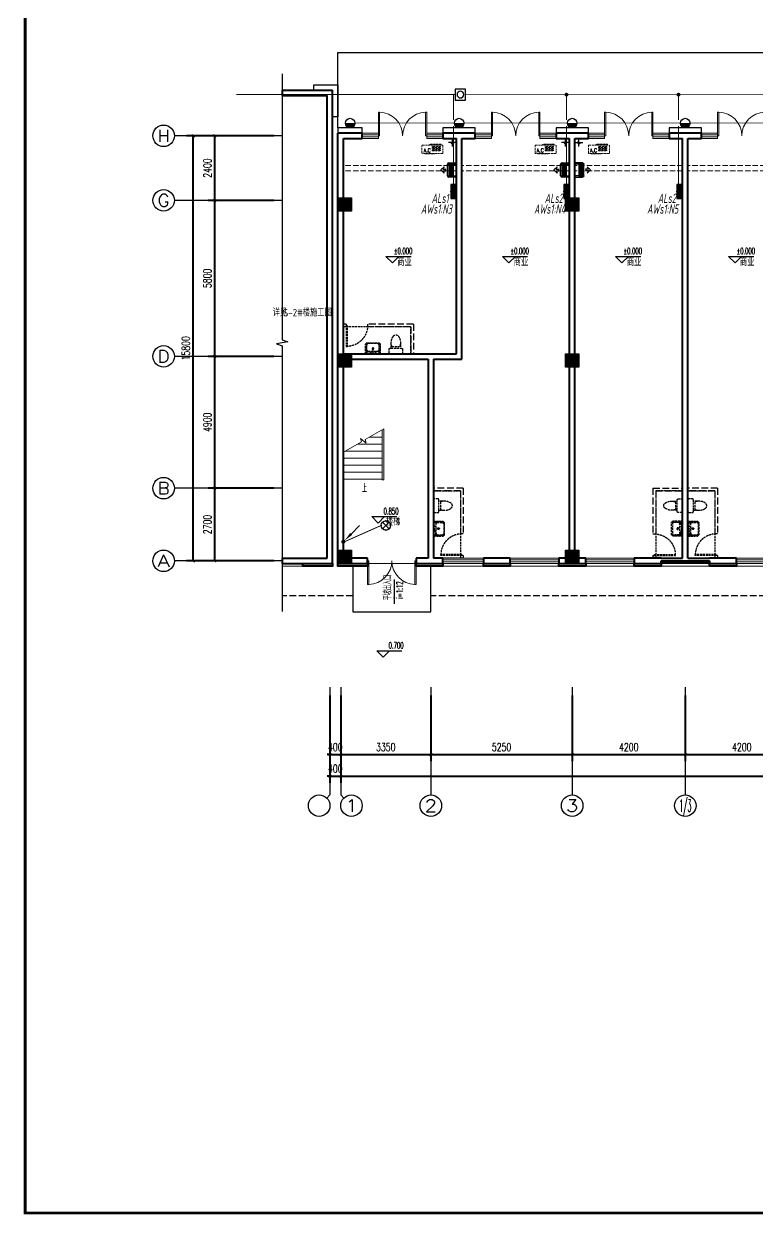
# Model space of a CAD drawing. Extents: x 491024 to 1725648, y 860327 to 1705161.
# Drawn here: x 642663 to 669901, y 1113269 to 1157519 of the extents above; entities that cross this region are included whole.
import ezdxf
from ezdxf.enums import TextEntityAlignment as Align

# ---------------------------------------------------------------- set-up
doc = ezdxf.new("R2010")
doc.units = 0
doc.header["$LTSCALE"] = 1000
doc.header["$MEASUREMENT"] = 0
doc.linetypes.add('__DASH', pattern=[0.35, 0.25, -0.1])
doc.linetypes.add('DASH', pattern=[0.35, 0.25, -0.1])
doc.layers.get('Defpoints').update_dxf_attribs({"color": 8})
for name, color, linetype in [('!!DIM-动力', 7, 'Continuous'), ('A-AC', 8, 'Continuous'), ('A-DI-S(箭头)', 8, 'Continuous'), ('A-EQPM-MECH', 8, 'Continuous'), ('AXIS', 8, 'Continuous'), ('AXIS_TEXT', 8, 'Continuous'), ('C-AXIS(轴号)', 8, 'Continuous'), ('C-AXIS-T(字)', 8, 'Continuous'), ('DIM-照明', 3, 'Continuous'), ('DIM_ELEV', 8, 'Continuous'), ('DIM_SYMB', 8, 'Continuous'), ('EQUIP-照明', 3, 'Continuous'), ('EQUIP-箱柜', 3, 'Continuous'), ('LWIRE', 4, 'Continuous'), ('PUB_TEXT', 8, 'Continuous'), ('S-COLU-HATCH', 8, 'Continuous'), ('S-COLU-LINE1', 8, 'Continuous'), ('WIRE-照明', 2, 'Continuous'), ('卫生间', 8, 'Continuous'), ('图框', 140, 'Continuous'), ('平面线脚', 8, 'Continuous'), ('机电标识类', 8, 'Continuous')]:
    doc.layers.add(name, color=color, linetype=linetype)
for name, color, linetype, lineweight in [('STAIR', 8, 'Continuous', 18), ('WALL', 8, 'Continuous', 40), ('WINDOW', 8, 'Continuous', 15), ('平面-看线', 8, 'Continuous', 15), ('平面-空调预留孔', 8, 'Continuous', 15), ('空调', 8, 'Continuous', 13)]:
    doc.layers.add(name, color=color, linetype=linetype, lineweight=lineweight)
doc.layers.add('审核', color=1, linetype='Continuous', plot=False)
doc.styles.add('_TCH_AXIS', font='COMPLEX', dxfattribs={"bigfont": 'GBCBIG'})
doc.styles.add('_TCH_DIM', font='SIMPLEX.shx', dxfattribs={"width": 0.7, "bigfont": 'GBCBIG.shx'})
doc.styles.add('_TCH_DIM_T3', font='SIMPLEX', dxfattribs={"width": 0.705882, "bigfont": 'GBCBIG'})
doc.styles.add('_TCH_LABEL', font='simhei.ttf')
doc.styles.add('_TEL_DIM', font='SIMPLEX', dxfattribs={"width": 0.8, "height": 3.5, "bigfont": 'HZTXT'})
doc.styles.add('COMPLEX', font='COMPLEX')
doc.styles.add('HZTXT', font='gbeitc.shx', dxfattribs={"width": 0.8, "height": 400, "bigfont": 'hztxt.shx'})
doc.styles.get("Standard").update_dxf_attribs({"font": 'gbenor.shx', "bigfont": 'gbcbig.shx'})
doc.dimstyles.new('_TCH_ARCH&&100', dxfattribs={"dimtxt": 297.5, "dimasz": 100, "dimexe": 250, "dimexo": 300, "dimgap": 126.25, "dimtad": 1, "dimdec": 0, "dimzin": 0, "dimdsep": 46, "dimtxsty": '_TCH_DIM_T3', "dimblk": 'ARCHTICK', "dimcen": 0.09, "dimclrt": 7, "dimazin": 2, "dimtfac": 1, "dimtdec": 0, "dimtix": 1, "dimtmove": 2, "dimatfit": 3, "dimfxl": 1, "dimtolj": 1, "dimtzin": 0, "dimarcsym": 0})

# ---------------------------------------------------------------- blocks, each defined once
blk = doc.blocks.new('QER5Y5WE3')
for p, q in [((-194, 188), (-1, 388)), ((194, -188), (-194, 188)), ((72, 389), (-156, 153)), ((292, -73), (-90, 296)), ((321, -43), (-61, 326)), ((360, -17), (-29, 359)), ((389, 14), (0, 389)), ((72, 389), (387, 86)), ((387, 86), (159, -151)), ((388, 13), (194, -188)), ((236, 408), (404, 419)), ((326, 383), (236, 408)), ((326, 383), (253, 308)), ((297, 307), (253, 308)), ((299, 264), (297, 307)), ((372, 340), (299, 264)), ((399, 251), (372, 340)), ((399, 251), (404, 419))]:
    blk.add_line(p, q)
for centre, start, end in [((36, 352), 46.0154, 136.0154), ((351, 49), 316.0154, 46.0154)]:
    blk.add_arc(centre, 51.3, start, end)
blk = doc.blocks.new('gsergvr')
at = {"layer": '平面-空调预留孔', "linetype": 'DASH', "ltscale": 0.3}
for p, q in [((34075, 17176), (34075, 17166)), ((34085, 17156), (34438, 17156)), ((34448, 17166), (34448, 17176))]:
    blk.add_line(p, q, dxfattribs=at)
blk.add_lwpolyline([(34729, 17176), (33989, 17176, -0.414214), (33969, 17196), (33969, 17466, -0.414214), (33989, 17486), (34729, 17486, -0.414214), (34749, 17466), (34749, 17196, -0.414214)], format="xyb", close=True, dxfattribs=at)
for points in [[(34679, 17515), (34260, 17515), (34260, 17500), (34679, 17500)], [(34658, 17428), (34343, 17428), (34343, 17399), (34658, 17399)], [(34658, 17362), (34343, 17362), (34343, 17333), (34658, 17333)], [(34658, 17296), (34343, 17296), (34343, 17267), (34658, 17267)]]:
    blk.add_lwpolyline(points, close=True, dxfattribs=at)
for centre, start, end in [((34085, 17166), 180, 270), ((34438, 17166), 270, 0)]:
    blk.add_arc(centre, 10, start, end, dxfattribs=at)
at = {"layer": '平面-空调预留孔', "linetype": 'DASH', "ltscale": 0.3, "style": '_TCH_DIM', "width": 0.705882}
blk.add_text('A.C', height=146.9, dxfattribs=at).set_placement((34028, 17216))
blk = doc.blocks.new('GSDFD')
at = {"layer": '机电标识类', "color": 250, "linetype": 'DASH', "ltscale": 400}
for p, q in [((14683726, 6458089), (14684026, 6458089)), ((14683876, 6457939), (14683876, 6458239))]:
    blk.add_line(p, q, dxfattribs=at)
at = {"layer": '空调', "color": 1, "linetype": 'DASH'}
blk.add_circle((14683876, 6458089), 50, dxfattribs=at)
blk = doc.blocks.new('1241241')
at = {"layer": '审核', "color": 251, "linetype": '__DASH'}
for p, q in [((1100, 2600), (0, 2600)), ((0, 2500), (0, 2600)), ((1000, 2500), (0, 2500)), ((1000, 2500), (1000, 900)), ((1100, 2600), (1100, 900)), ((1100, 900), (1000, 900)), ((1000, 100), (1000, 100)), ((1100, 100), (1000, 100)), ((1100, 100), (1000, 100)), ((1000, 100), (1000, 0)), ((1100, 100), (1000, 100)), ((1100, 0), (1000, 0)), ((1100, 100), (1100, 100)), ((1100, 100), (1100, 0))]:
    blk.add_line(p, q, dxfattribs=at)
at = {"layer": '审核', "color": 251, "linetype": '__DASH', "ltscale": 0.3}
for p, q in [((0, 2170), (0, 1730)), ((170, 2200), (30, 2200)), ((200, 2119), (200, 2170)), ((200, 1780), (200, 2119)), ((430, 2119), (200, 2119)), ((200, 1730), (200, 1780)), ((200, 1780), (430, 1780)), ((260, 2089), (260, 1810)), ((0, 1379), (350, 1379)), ((0, 819), (0, 1379)), ((349, 1351), (26, 1351)), ((26, 848), (26, 1351)), ((26, 1331), (79, 1331)), ((30, 1700), (170, 1700)), ((51, 1379), (51, 1352)), ((79, 1331), (79, 1253)), ((101, 1291), (127, 1331)), ((123, 1380), (123, 1352)), ((127, 1331), (335, 1331)), ((335, 1331), (381, 1290)), ((381, 1321), (349, 1351)), ((350, 1379), (410, 1329)), ((410, 869), (410, 1329)), ((26, 1010), (26, 1190)), ((26, 1100), (26, 1010)), ((79, 868), (79, 945)), ((84, 1248), (100, 1248)), ((84, 950), (100, 950)), ((100, 909), (100, 1289)), ((100, 909), (127, 868)), ((335, 868), (381, 909)), ((381, 1321), (381, 878)), ((1100, 900), (1000, 900)), ((0, 819), (350, 819)), ((26, 868), (79, 868)), ((349, 848), (26, 848)), ((51, 822), (51, 848)), ((123, 820), (123, 848)), ((127, 868), (335, 868)), ((381, 878), (349, 848)), ((350, 819), (410, 869)), ((270, 100), (270, 140)), ((1050, 140), (270, 140)), ((1050, 100), (270, 100)), ((1100, 100), (1000, 100)), ((1050, 100), (1050, 140))]:
    blk.add_line(p, q, dxfattribs=at)
blk.add_lwpolyline([(1000, 0), (0, 0), (0, 2500), (1000, 2500)], close=True, dxfattribs=at)
for centre, radius in [((44, 1100), 8), ((54, 1190), 15), ((56, 1010), 15), ((182, 1100), 33.1), ((182, 1100), 24.9)]:
    blk.add_circle(centre, radius, dxfattribs=at)
for centre, radius, start, end in [((30, 2170), 30, 90, 180), ((170, 2170), 30, 0, 90), ((413, 1722), 398, 53.3619, 112.5495), ((413, 2177), 398, 247.4505, 306.6381), ((590, 1950), 110, 303.4509, 56.5491), ((30, 1730), 30, 180, 270), ((170, 1730), 30, 270, 0), ((84, 1253), 5, 180, 270), ((84, 945), 5, 90, 180), ((105, 1289), 5, 147.2444, 180), ((1050, 120), 780, 90, 178.5307)]:
    blk.add_arc(centre, radius, start, end, dxfattribs=at)
blk = doc.blocks.new('rewerwer')
at = {"layer": 'S-COLU-HATCH'}
h = blk.add_hatch(color=256, dxfattribs=at)
h.dxf.hatch_style = 1
h.paths.add_polyline_path([(1293088, 1151056), (1293588, 1151056), (1293588, 1150556), (1293088, 1150556)])
h = blk.add_hatch(color=256, dxfattribs=at)
h.dxf.hatch_style = 1
h.paths.add_polyline_path([(1301538, 1151056), (1302038, 1151056), (1302038, 1150556), (1301538, 1150556)])
h = blk.add_hatch(color=256, dxfattribs=at)
h.dxf.hatch_style = 1
h.paths.add_polyline_path([(1293088, 1145256), (1293588, 1145256), (1293588, 1144756), (1293088, 1144756)])
h = blk.add_hatch(color=256, dxfattribs=at)
h.dxf.hatch_style = 1
h.paths.add_polyline_path([(1301538, 1145256), (1302038, 1145256), (1302038, 1144756), (1301538, 1144756)])
h = blk.add_hatch(color=256, dxfattribs=at)
h.dxf.hatch_style = 1
h.paths.add_polyline_path([(1293088, 1137956), (1293588, 1137956), (1293588, 1137456), (1293088, 1137456)])
h = blk.add_hatch(color=256, dxfattribs=at)
h.dxf.hatch_style = 1
h.paths.add_polyline_path([(1301538, 1137956), (1302038, 1137956), (1302038, 1137456), (1301538, 1137456)])
at = {"layer": 'S-COLU-LINE1'}
for points in [[(1293088, 1151056), (1293588, 1151056), (1293588, 1150556), (1293088, 1150556)], [(1301538, 1151056), (1302038, 1151056), (1302038, 1150556), (1301538, 1150556)], [(1293088, 1145256), (1293588, 1145256), (1293588, 1144756), (1293088, 1144756)], [(1301538, 1145256), (1302038, 1145256), (1302038, 1144756), (1301538, 1144756)], [(1293088, 1137956), (1293588, 1137956), (1293588, 1137456), (1293088, 1137456)], [(1301538, 1137956), (1302038, 1137956), (1302038, 1137456), (1301538, 1137456)]]:
    blk.add_lwpolyline(points, close=True, dxfattribs=at)
blk = doc.blocks.new('_ArchTick')
at = {"color": 0, "linetype": 'ByBlock', "const_width": 0.4}
blk.add_lwpolyline([(-0.5, -0.5), (0.5, 0.5)], dxfattribs=at)
blk = doc.blocks.new('*D51')
at = {"layer": 'AXIS', "color": 0, "lineweight": -2, "transparency": 16777216}
for p, q in [((1290711, 1153356), (1287461, 1153356)), ((1287711, 1137556), (1287711, 1153356)), ((1290711, 1137556), (1287461, 1137556))]:
    blk.add_line(p, q, dxfattribs=at)
at = {"layer": 'Defpoints', "color": 0, "transparency": 16777216}
for p in [(1287711, 1153356), (1291011, 1153356), (1291011, 1137556)]:
    blk.add_point(p, dxfattribs=at)
at = {"layer": 'AXIS', "color": 0, "lineweight": -2, "transparency": 16777216, "xscale": 100, "yscale": 100, "zscale": 100}
for p, rotation in [((1287711, 1153356), 90), ((1287711, 1137556), 270)]:
    blk.add_blockref('_ArchTick', p, dxfattribs=dict(at, rotation=rotation))
at = {"layer": 'AXIS', "color": 7, "transparency": 16777216, "insert": (1287436, 1145456), "char_height": 297.5, "attachment_point": 5, "rotation": 90, "style": '_TCH_DIM_T3'}
blk.add_mtext('\\A1;15800', dxfattribs=at)
blk = doc.blocks.new('*D50')
at = {"layer": 'AXIS', "color": 0, "lineweight": -2, "transparency": 16777216}
for p, q in [((1290711, 1153356), (1288261, 1153356)), ((1288511, 1150956), (1288511, 1153356)), ((1290711, 1150956), (1288261, 1150956))]:
    blk.add_line(p, q, dxfattribs=at)
at = {"layer": 'Defpoints', "color": 0, "transparency": 16777216}
for p in [(1288511, 1153356), (1291011, 1153356), (1291011, 1150956)]:
    blk.add_point(p, dxfattribs=at)
at = {"layer": 'AXIS', "color": 0, "lineweight": -2, "transparency": 16777216, "xscale": 100, "yscale": 100, "zscale": 100}
for p, rotation in [((1288511, 1153356), 90), ((1288511, 1150956), 270)]:
    blk.add_blockref('_ArchTick', p, dxfattribs=dict(at, rotation=rotation))
at = {"layer": 'AXIS', "color": 7, "transparency": 16777216, "insert": (1288236, 1152156), "char_height": 297.5, "attachment_point": 5, "rotation": 90, "style": '_TCH_DIM_T3'}
blk.add_mtext('\\A1;2400', dxfattribs=at)
blk = doc.blocks.new('*D49')
at = {"layer": 'AXIS', "color": 0, "lineweight": -2, "transparency": 16777216}
for p, q in [((1290711, 1150956), (1288261, 1150956)), ((1288511, 1145156), (1288511, 1150956)), ((1290711, 1145156), (1288261, 1145156))]:
    blk.add_line(p, q, dxfattribs=at)
at = {"layer": 'Defpoints', "color": 0, "transparency": 16777216}
for p in [(1288511, 1150956), (1291011, 1150956), (1291011, 1145156)]:
    blk.add_point(p, dxfattribs=at)
at = {"layer": 'AXIS', "color": 0, "lineweight": -2, "transparency": 16777216, "xscale": 100, "yscale": 100, "zscale": 100}
for p, rotation in [((1288511, 1150956), 90), ((1288511, 1145156), 270)]:
    blk.add_blockref('_ArchTick', p, dxfattribs=dict(at, rotation=rotation))
at = {"layer": 'AXIS', "color": 7, "transparency": 16777216, "insert": (1288236, 1148056), "char_height": 297.5, "attachment_point": 5, "rotation": 90, "style": '_TCH_DIM_T3'}
blk.add_mtext('\\A1;5800', dxfattribs=at)
blk = doc.blocks.new('*D48')
at = {"layer": 'AXIS', "color": 0, "lineweight": -2, "transparency": 16777216}
for p, q in [((1290711, 1145156), (1288261, 1145156)), ((1288511, 1140256), (1288511, 1145156)), ((1290711, 1140256), (1288261, 1140256))]:
    blk.add_line(p, q, dxfattribs=at)
at = {"layer": 'Defpoints', "color": 0, "transparency": 16777216}
for p in [(1288511, 1145156), (1291011, 1145156), (1291011, 1140256)]:
    blk.add_point(p, dxfattribs=at)
at = {"layer": 'AXIS', "color": 0, "lineweight": -2, "transparency": 16777216, "xscale": 100, "yscale": 100, "zscale": 100}
for p, rotation in [((1288511, 1145156), 90), ((1288511, 1140256), 270)]:
    blk.add_blockref('_ArchTick', p, dxfattribs=dict(at, rotation=rotation))
at = {"layer": 'AXIS', "color": 7, "transparency": 16777216, "insert": (1288236, 1142706), "char_height": 297.5, "attachment_point": 5, "rotation": 90, "style": '_TCH_DIM_T3'}
blk.add_mtext('\\A1;4900', dxfattribs=at)
blk = doc.blocks.new('*D47')
at = {"layer": 'AXIS', "color": 0, "lineweight": -2, "transparency": 16777216}
for p, q in [((1290711, 1140256), (1288261, 1140256)), ((1288511, 1137556), (1288511, 1140256)), ((1290711, 1137556), (1288261, 1137556))]:
    blk.add_line(p, q, dxfattribs=at)
at = {"layer": 'Defpoints', "color": 0, "transparency": 16777216}
for p in [(1288511, 1140256), (1291011, 1140256), (1291011, 1137556)]:
    blk.add_point(p, dxfattribs=at)
at = {"layer": 'AXIS', "color": 0, "lineweight": -2, "transparency": 16777216, "xscale": 100, "yscale": 100, "zscale": 100}
for p, rotation in [((1288511, 1140256), 90), ((1288511, 1137556), 270)]:
    blk.add_blockref('_ArchTick', p, dxfattribs=dict(at, rotation=rotation))
at = {"layer": 'AXIS', "color": 7, "transparency": 16777216, "insert": (1288236, 1138906), "char_height": 297.5, "attachment_point": 5, "rotation": 90, "style": '_TCH_DIM_T3'}
blk.add_mtext('\\A1;2700', dxfattribs=at)
blk = doc.blocks.new('*D46')
at = {"layer": 'AXIS', "color": 0, "lineweight": -2, "transparency": 16777216}
for p, q in [((1293188, 1132556), (1293188, 1129306)), ((1365188, 1132556), (1365188, 1129306)), ((1293188, 1129556), (1365188, 1129556))]:
    blk.add_line(p, q, dxfattribs=at)
at = {"layer": 'Defpoints', "color": 0, "transparency": 16777216}
for p in [(1293188, 1132856), (1365188, 1132856), (1365188, 1129556)]:
    blk.add_point(p, dxfattribs=at)
at = {"layer": 'AXIS', "color": 0, "lineweight": -2, "transparency": 16777216, "xscale": 100, "yscale": 100, "zscale": 100, "rotation": 180}
blk.add_blockref('_ArchTick', (1293188, 1129556), dxfattribs=at)
at = {"layer": 'AXIS', "color": 0, "lineweight": -2, "transparency": 16777216, "xscale": 100, "yscale": 100, "zscale": 100}
blk.add_blockref('_ArchTick', (1365188, 1129556), dxfattribs=at)
at = {"layer": 'AXIS', "color": 7, "transparency": 16777216, "insert": (1329188, 1129831), "char_height": 297.5, "attachment_point": 5, "style": '_TCH_DIM_T3'}
blk.add_mtext('\\A1;72000', dxfattribs=at)
blk = doc.blocks.new('*D45')
at = {"layer": 'AXIS', "color": 0, "lineweight": -2, "transparency": 16777216}
for p, q in [((1292788, 1132556), (1292788, 1129306)), ((1293188, 1132556), (1293188, 1129306)), ((1292788, 1129556), (1292688, 1129556)), ((1292788, 1129556), (1293188, 1129556)), ((1293188, 1129556), (1293288, 1129556))]:
    blk.add_line(p, q, dxfattribs=at)
at = {"layer": 'Defpoints', "color": 0, "transparency": 16777216}
for p in [(1292788, 1132856), (1293188, 1132856), (1293188, 1129556)]:
    blk.add_point(p, dxfattribs=at)
at = {"layer": 'AXIS', "color": 0, "lineweight": -2, "transparency": 16777216, "xscale": 100, "yscale": 100, "zscale": 100}
blk.add_blockref('_ArchTick', (1292788, 1129556), dxfattribs=at)
at = {"layer": 'AXIS', "color": 0, "lineweight": -2, "transparency": 16777216, "xscale": 100, "yscale": 100, "zscale": 100, "rotation": 180}
blk.add_blockref('_ArchTick', (1293188, 1129556), dxfattribs=at)
at = {"layer": 'AXIS', "color": 7, "transparency": 16777216, "insert": (1292988, 1129831), "char_height": 297.5, "attachment_point": 5, "style": '_TCH_DIM_T3'}
blk.add_mtext('\\A1;400', dxfattribs=at)
blk = doc.blocks.new('*D44')
at = {"layer": 'AXIS', "color": 0, "lineweight": -2, "transparency": 16777216}
for p, q in [((1292788, 1132556), (1292788, 1130106)), ((1293188, 1132556), (1293188, 1130106)), ((1292788, 1130356), (1292688, 1130356)), ((1292788, 1130356), (1293188, 1130356)), ((1293188, 1130356), (1293288, 1130356))]:
    blk.add_line(p, q, dxfattribs=at)
at = {"layer": 'Defpoints', "color": 0, "transparency": 16777216}
for p in [(1292788, 1132856), (1293188, 1132856), (1293188, 1130356)]:
    blk.add_point(p, dxfattribs=at)
at = {"layer": 'AXIS', "color": 0, "lineweight": -2, "transparency": 16777216, "xscale": 100, "yscale": 100, "zscale": 100}
blk.add_blockref('_ArchTick', (1292788, 1130356), dxfattribs=at)
at = {"layer": 'AXIS', "color": 0, "lineweight": -2, "transparency": 16777216, "xscale": 100, "yscale": 100, "zscale": 100, "rotation": 180}
blk.add_blockref('_ArchTick', (1293188, 1130356), dxfattribs=at)
at = {"layer": 'AXIS', "color": 7, "transparency": 16777216, "insert": (1292988, 1130631), "char_height": 297.5, "attachment_point": 5, "style": '_TCH_DIM_T3'}
blk.add_mtext('\\A1;400', dxfattribs=at)
blk = doc.blocks.new('*D43')
at = {"layer": 'AXIS', "color": 0, "lineweight": -2, "transparency": 16777216}
for p, q in [((1293188, 1132556), (1293188, 1130106)), ((1296538, 1132556), (1296538, 1130106)), ((1293188, 1130356), (1296538, 1130356))]:
    blk.add_line(p, q, dxfattribs=at)
at = {"layer": 'Defpoints', "color": 0, "transparency": 16777216}
for p in [(1293188, 1132856), (1296538, 1132856), (1296538, 1130356)]:
    blk.add_point(p, dxfattribs=at)
at = {"layer": 'AXIS', "color": 0, "lineweight": -2, "transparency": 16777216, "xscale": 100, "yscale": 100, "zscale": 100, "rotation": 180}
blk.add_blockref('_ArchTick', (1293188, 1130356), dxfattribs=at)
at = {"layer": 'AXIS', "color": 0, "lineweight": -2, "transparency": 16777216, "xscale": 100, "yscale": 100, "zscale": 100}
blk.add_blockref('_ArchTick', (1296538, 1130356), dxfattribs=at)
at = {"layer": 'AXIS', "color": 7, "transparency": 16777216, "insert": (1294863, 1130631), "char_height": 297.5, "attachment_point": 5, "style": '_TCH_DIM_T3'}
blk.add_mtext('\\A1;3350', dxfattribs=at)
blk = doc.blocks.new('*D42')
at = {"layer": 'AXIS', "color": 0, "lineweight": -2, "transparency": 16777216}
for p, q in [((1296538, 1132556), (1296538, 1130106)), ((1301788, 1132556), (1301788, 1130106)), ((1296538, 1130356), (1301788, 1130356))]:
    blk.add_line(p, q, dxfattribs=at)
at = {"layer": 'Defpoints', "color": 0, "transparency": 16777216}
for p in [(1296538, 1132856), (1301788, 1132856), (1301788, 1130356)]:
    blk.add_point(p, dxfattribs=at)
at = {"layer": 'AXIS', "color": 0, "lineweight": -2, "transparency": 16777216, "xscale": 100, "yscale": 100, "zscale": 100, "rotation": 180}
blk.add_blockref('_ArchTick', (1296538, 1130356), dxfattribs=at)
at = {"layer": 'AXIS', "color": 0, "lineweight": -2, "transparency": 16777216, "xscale": 100, "yscale": 100, "zscale": 100}
blk.add_blockref('_ArchTick', (1301788, 1130356), dxfattribs=at)
at = {"layer": 'AXIS', "color": 7, "transparency": 16777216, "insert": (1299163, 1130631), "char_height": 297.5, "attachment_point": 5, "style": '_TCH_DIM_T3'}
blk.add_mtext('\\A1;5250', dxfattribs=at)
blk = doc.blocks.new('*D41')
at = {"layer": 'AXIS', "color": 0, "lineweight": -2, "transparency": 16777216}
for p, q in [((1301788, 1132556), (1301788, 1130106)), ((1305988, 1132556), (1305988, 1130106)), ((1301788, 1130356), (1305988, 1130356))]:
    blk.add_line(p, q, dxfattribs=at)
at = {"layer": 'Defpoints', "color": 0, "transparency": 16777216}
for p in [(1301788, 1132856), (1305988, 1132856), (1305988, 1130356)]:
    blk.add_point(p, dxfattribs=at)
at = {"layer": 'AXIS', "color": 0, "lineweight": -2, "transparency": 16777216, "xscale": 100, "yscale": 100, "zscale": 100, "rotation": 180}
blk.add_blockref('_ArchTick', (1301788, 1130356), dxfattribs=at)
at = {"layer": 'AXIS', "color": 0, "lineweight": -2, "transparency": 16777216, "xscale": 100, "yscale": 100, "zscale": 100}
blk.add_blockref('_ArchTick', (1305988, 1130356), dxfattribs=at)
at = {"layer": 'AXIS', "color": 7, "transparency": 16777216, "insert": (1303888, 1130631), "char_height": 297.5, "attachment_point": 5, "style": '_TCH_DIM_T3'}
blk.add_mtext('\\A1;4200', dxfattribs=at)
blk = doc.blocks.new('*D40')
at = {"layer": 'AXIS', "color": 0, "lineweight": -2, "transparency": 16777216}
for p, q in [((1305988, 1132556), (1305988, 1130106)), ((1310188, 1132556), (1310188, 1130106)), ((1305988, 1130356), (1310188, 1130356))]:
    blk.add_line(p, q, dxfattribs=at)
at = {"layer": 'Defpoints', "color": 0, "transparency": 16777216}
for p in [(1305988, 1132856), (1310188, 1132856), (1310188, 1130356)]:
    blk.add_point(p, dxfattribs=at)
at = {"layer": 'AXIS', "color": 0, "lineweight": -2, "transparency": 16777216, "xscale": 100, "yscale": 100, "zscale": 100, "rotation": 180}
blk.add_blockref('_ArchTick', (1305988, 1130356), dxfattribs=at)
at = {"layer": 'AXIS', "color": 0, "lineweight": -2, "transparency": 16777216, "xscale": 100, "yscale": 100, "zscale": 100}
blk.add_blockref('_ArchTick', (1310188, 1130356), dxfattribs=at)
at = {"layer": 'AXIS', "color": 7, "transparency": 16777216, "insert": (1308088, 1130631), "char_height": 297.5, "attachment_point": 5, "style": '_TCH_DIM_T3'}
blk.add_mtext('\\A1;4200', dxfattribs=at)
blk = doc.blocks.new('$WINLIB2D$00000001')
at = {"color": 0}
for points in [[(-0.5, 0.5), (-0.5, -0.5)], [(-0.5, 0.5), (0.5, 0.5)], [(0.5, -0.5), (0.5, 0.5)], [(0.5, 0.167), (-0.5, 0.167)], [(0.5, -0.167), (-0.5, -0.167)], [(-0.5, -0.5), (0.5, -0.5)]]:
    blk.add_lwpolyline(points, dxfattribs=at)
blk = doc.blocks.new('$DorLib2D$00000002')
for p, q in [((-0.5, 0), (-0.5, 0.4875)), ((-0.475, 0.4875), (-0.5, 0.4875)), ((-0.475, 0), (-0.475, 0.4875)), ((0.475, 0), (0.475, 0.4875)), ((0.475, 0.4875), (0.5, 0.4875)), ((0.5, 0), (0.5, 0.4875)), ((-0.5, 0), (-0.475, 0)), ((0.5, 0), (0.475, 0))]:
    blk.add_line(p, q)
at = {"lineweight": 13}
for centre, start, end in [((-0.4875, 0), 0, 88.53072), ((0.4875, 0), 91.46928, 180)]:
    blk.add_arc(centre, 0.4875, start, end, dxfattribs=at)
blk = doc.blocks.new('_AXISO')
blk.add_circle((0, 0), 0.5)
at = {"layer": 'AXIS_TEXT', "style": 'COMPLEX', "width": 1.041667}
blk.add_attdef('A', text='', height=0.56, dxfattribs=at).set_placement((-0.25, -0.28), (0.25, -0.28), align=Align.FIT)
blk = doc.blocks.new('$equip$00001151')
blk.add_circle((0, 0.5), 0.5)
for points in [[(0.43, 0.25), (-0.43, 0.25), (0.5, 0.5), (-0.5, 0.5)], [(0.25, 0.07), (-0.25, 0.07), (0.43, 0.25), (-0.43, 0.25)], [(0, 0), (0, 0), (0.25, 0.07), (-0.25, 0.07)]]:
    blk.add_solid(points)
at = {"flags": 9}
blk.add_attdef('A', (0, 0), '', height=0.00002, dxfattribs=at)
blk = doc.blocks.new('dfgdsgsdg')
at = {"layer": '!!DIM-动力'}
blk.add_lwpolyline([(1783913, 547079), (1784300, 547079), (1784300, 546668), (1783913, 546668)], close=True, dxfattribs=at)
blk.add_circle((1784105, 546875), 124, dxfattribs=at)
blk = doc.blocks.new('*X189')
at = {"color": 0}
for p, q in [((-250, 33), (-83, 200)), ((-250, 68), (-118, 200)), ((-250, 104), (-154, 200)), ((-250, 139), (-189, 200)), ((-250, 174), (-224, 200)), ((-247, 0), (-47, 200)), ((-212, 0), (-12, 200)), ((-177, 0), (23, 200)), ((-141, 0), (59, 200)), ((-106, 0), (94, 200)), ((-71, 0), (129, 200)), ((-35, 0), (165, 200)), ((0, 0), (200, 200)), ((35, 0), (235, 200)), ((71, 0), (250, 179)), ((106, 0), (250, 144)), ((141, 0), (250, 109)), ((177, 0), (250, 73)), ((212, 0), (250, 38)), ((247, 0), (250, 3))]:
    blk.add_line(p, q, dxfattribs=at)
blk = doc.blocks.new('$equip$00001421')
for p, q in [((0.75, 0.6), (-0.75, 0.6)), ((-0.75, 0.6), (-0.75, 0)), ((-0.75, 0), (0.75, 0)), ((0.75, 0), (0.75, 0.6))]:
    blk.add_line(p, q)
at = {"const_width": 0.6}
blk.add_lwpolyline([(-0.75, 0.3), (0.75, 0.3)], dxfattribs=at)
for p in [(-0.75, 0.3), (0, 0.6), (0, 0), (0.75, 0.3)]:
    blk.add_point(p)
at = {"xscale": 0.00300000000061118, "yscale": 0.00300000000061118, "zscale": 0.00300000000061118}
blk.add_blockref('*X189', (0, 0), dxfattribs=at)
at = {"style": '_TCH_LABEL', "flags": 9}
blk.add_attdef('A', (0, 0), '', height=0.00002, dxfattribs=at)
blk = doc.blocks.new('$equip$00002539')
for p, q in [((-0.35, 0.35), (0.35, -0.35)), ((0.35, 0.35), (-0.35, -0.35))]:
    blk.add_line(p, q)
at = {"const_width": 0.04}
blk.add_lwpolyline([(-0.5, 0, 1), (0.5, 0, 1), (-0.5, 0, 0.911406)], format="xyb", dxfattribs=at)
blk.add_circle((0, 0), 0.5)
for p in [(-0.5, 0), (0, 0.5), (0.5, 0), (0, -0.5)]:
    blk.add_point(p)
at = {"color": 7, "style": '_TEL_DIM', "flags": 1}
blk.add_attdef('A', text='', height=0.00002, dxfattribs=at).set_placement((0, 0), align=Align.MIDDLE_CENTER)
blk = doc.blocks.new('$TelecSys$00000078')
for p, q in [((1.15, 1.15), (0.55, 0.55)), ((0.104, 0.104), (0.104, 0.104)), ((-0.104, -0.104), (-0.104, -0.104))]:
    blk.add_line(p, q)
at = {"const_width": 0.142}
blk.add_lwpolyline([(-0.071, 0, 1), (0.071, 0, 1)], format="xyb", close=True, dxfattribs=at)
blk.add_solid([(0.62, 0.48), (0.48, 0.62), (0.1, 0.1)])
at = {"width": 0.8, "flags": 9}
blk.add_attdef('A', (0, 0), '', height=0.00002, dxfattribs=at)
blk = doc.blocks.new('SDFSDFGSDFGSDFHG')
at = {"layer": 'DIM_SYMB'}
blk.add_hatch(color=8, dxfattribs=at).paths.add_polyline_path([(1295175.4, 1135959.6), (1295175.4, 1136199.6), (1295143.4, 1136199.6)])
at = {"layer": 'A-DI-S(箭头)', "color": 8}
blk.add_lwpolyline([(1291011.4, 1155656.1), (1291011.4, 1145776.9), (1291221.4, 1145700.4), (1290801.4, 1145626.4), (1291011.4, 1145551.9), (1291011.4, 1135672.6)], dxfattribs=at)
at = {"layer": 'A-EQPM-MECH', "color": 8}
for points in [[(1293087.7, 1153656.1), (1293087.7, 1156456.1), (1327287.7, 1156456.1), (1327287.7, 1153656.1)], [(1293637.7, 1137356.1), (1293637.7, 1135656.1), (1296537.7, 1135656.1), (1296537.7, 1137356.1)]]:
    blk.add_lwpolyline(points, dxfattribs=at)
at = {"layer": 'C-AXIS(轴号)', "color": 8}
for p, q in [((1291011.4, 1153356.1), (1287011.4, 1153356.1)), ((1291011.4, 1150956.1), (1287011.4, 1150956.1)), ((1291011.4, 1145156.1), (1287011.4, 1145156.1)), ((1291011.4, 1140256.1), (1287011.4, 1140256.1)), ((1291011.4, 1137556.1), (1287011.4, 1137556.1)), ((1292787.7, 1132856.1), (1292787.7, 1128856.1)), ((1293187.7, 1132856.1), (1293187.7, 1128856.1)), ((1296537.7, 1132856.1), (1296537.7, 1128856.1)), ((1301787.7, 1132856.1), (1301787.7, 1128856.1)), ((1305987.7, 1132856.1), (1305987.7, 1128856.1)), ((1292670.5, 1128739), (1292787.7, 1128856.1)), ((1293304.9, 1128739), (1293187.7, 1128856.1))]:
    blk.add_line(p, q, dxfattribs=at)
at = {"layer": 'DIM_ELEV', "color": 8}
for p, q in [((1295108, 1148630.9), (1294868, 1148870.9)), ((1294868, 1148870.9), (1295803.3, 1148870.9)), ((1295108, 1148630.9), (1295348, 1148870.9)), ((1299435.6, 1148630.9), (1299195.6, 1148870.9)), ((1299195.6, 1148870.9), (1300130.9, 1148870.9)), ((1299435.6, 1148630.9), (1299675.6, 1148870.9)), ((1303635.6, 1148630.9), (1303395.6, 1148870.9)), ((1303395.6, 1148870.9), (1304330.9, 1148870.9)), ((1303635.6, 1148630.9), (1303875.6, 1148870.9)), ((1307835.6, 1148630.9), (1307595.6, 1148870.9)), ((1307595.6, 1148870.9), (1308530.9, 1148870.9)), ((1307835.6, 1148630.9), (1308075.6, 1148870.9)), ((1294580.7, 1138962.4), (1294340.7, 1139202.4)), ((1294340.7, 1139202.4), (1295276, 1139202.4)), ((1294580.7, 1138962.4), (1294820.7, 1139202.4)), ((1294767.4, 1133974.2), (1294527.4, 1134214.2)), ((1294527.4, 1134214.2), (1295462.7, 1134214.2)), ((1294767.4, 1133974.2), (1295007.4, 1134214.2))]:
    blk.add_line(p, q, dxfattribs=at)
at = {"layer": 'DIM_SYMB', "color": 8}
blk.add_lwpolyline([(1294037.7, 1140466.1, 0, 0, 0), (1294037.7, 1141656.1, 64, 0, 0), (1294037.7, 1141896.1, 0, 0, 0)], format="xyseb", dxfattribs=at)
blk.add_lwpolyline([(1295175.4, 1136867.8), (1295175.4, 1135959.6)], dxfattribs=at)
at = {"layer": 'STAIR', "color": 8}
for p, q in [((1294787.7, 1142459.2), (1294098.2, 1142061.1)), ((1294262.9, 1142156.1), (1294727.7, 1142156.1)), ((1294713.2, 1142416.1), (1294727.7, 1142416.1)), ((1294727.7, 1140566.1), (1294727.7, 1142424.5)), ((1294787.7, 1140596.1), (1294787.7, 1142459.2)), ((1294787.7, 1140566.1), (1294787.7, 1142459.2)), ((1293959.9, 1141981.2), (1293287.7, 1141593.1)), ((1293812.5, 1141896.1), (1294727.7, 1141896.1)), ((1294133.2, 1141930.7), (1293927.1, 1142103.6)), ((1293927.1, 1142103.6), (1293959.9, 1141981.2)), ((1294098.2, 1142061.1), (1294133.2, 1141930.7)), ((1293287.7, 1140596.1), (1293287.7, 1141593.1)), ((1293287.7, 1141376.1), (1294727.7, 1141376.1)), ((1293362.2, 1141636.1), (1294727.7, 1141636.1)), ((1293287.7, 1141116.1), (1294727.7, 1141116.1)), ((1293287.7, 1140856.1), (1294727.7, 1140856.1)), ((1293287.7, 1140596.1), (1294727.7, 1140596.1)), ((1294727.7, 1140566.1), (1294787.7, 1140566.1))]:
    blk.add_line(p, q, dxfattribs=at)
at = {"layer": 'WALL', "color": 8}
for p, q in [((1291011.4, 1155056.1), (1292887.7, 1155056.1)), ((1291011.4, 1155056.1), (1291011.4, 1154856.1)), ((1292887.7, 1137456.1), (1292887.7, 1155056.1)), ((1291011.4, 1154856.1), (1292687.7, 1154856.1)), ((1292687.7, 1137656.1), (1292687.7, 1154856.1)), ((1293087.7, 1145156.1), (1293087.7, 1153456.1)), ((1293987.7, 1153456.1), (1293087.7, 1153456.1)), ((1293287.7, 1145256.1), (1293287.7, 1153256.1)), ((1293287.7, 1153256.1), (1293987.7, 1153256.1)), ((1293987.7, 1153256.1), (1293987.7, 1153456.1)), ((1297587.7, 1153456.1), (1296987.7, 1153456.1)), ((1296987.7, 1153456.1), (1296987.7, 1153256.1)), ((1296987.7, 1153256.1), (1297487.7, 1153256.1)), ((1297487.7, 1145256.1), (1297487.7, 1153256.1)), ((1298187.7, 1153456.1), (1297587.7, 1153456.1)), ((1297687.7, 1145056.1), (1297687.7, 1153256.1)), ((1297687.7, 1153256.1), (1298187.7, 1153256.1)), ((1298187.7, 1153256.1), (1298187.7, 1153456.1)), ((1301787.7, 1153456.1), (1301187.7, 1153456.1)), ((1301187.7, 1153456.1), (1301187.7, 1153256.1)), ((1301187.7, 1153256.1), (1301687.7, 1153256.1)), ((1301687.7, 1137656.1), (1301687.7, 1153256.1)), ((1302387.7, 1153456.1), (1301787.7, 1153456.1)), ((1301887.7, 1137656.1), (1301887.7, 1153256.1)), ((1301887.7, 1153256.1), (1302387.7, 1153256.1)), ((1302387.7, 1153256.1), (1302387.7, 1153456.1)), ((1305987.7, 1153456.1), (1305387.7, 1153456.1)), ((1305387.7, 1153456.1), (1305387.7, 1153256.1)), ((1305387.7, 1153256.1), (1305887.7, 1153256.1)), ((1305887.7, 1137656.1), (1305887.7, 1153256.1)), ((1306587.7, 1153456.1), (1305987.7, 1153456.1)), ((1306087.7, 1137656.1), (1306087.7, 1153256.1)), ((1306087.7, 1153256.1), (1306587.7, 1153256.1)), ((1306587.7, 1153256.1), (1306587.7, 1153456.1)), ((1293287.7, 1145256.1), (1296537.7, 1145256.1)), ((1296537.7, 1145256.1), (1297487.7, 1145256.1)), ((1293087.7, 1137456.1), (1293087.7, 1145156.1)), ((1293287.7, 1137656.1), (1293287.7, 1145056.1)), ((1293287.7, 1145056.1), (1296437.7, 1145056.1)), ((1296437.7, 1145056.1), (1296437.7, 1137656.1)), ((1296637.7, 1145056.1), (1297687.7, 1145056.1)), ((1296637.7, 1145056.1), (1296637.7, 1137656.1)), ((1291011.4, 1137656.1), (1292687.7, 1137656.1)), ((1291011.4, 1137656.1), (1291011.4, 1137456.1)), ((1291011.4, 1137456.1), (1292887.7, 1137456.1)), ((1293087.7, 1137456.1), (1294187.7, 1137456.1)), ((1294187.7, 1137656.1), (1293287.7, 1137656.1)), ((1294187.7, 1137456.1), (1294187.7, 1137656.1)), ((1296437.7, 1137656.1), (1295987.7, 1137656.1)), ((1295987.7, 1137656.1), (1295987.7, 1137456.1)), ((1295987.7, 1137456.1), (1296537.7, 1137456.1)), ((1296537.7, 1137456.1), (1296987.7, 1137456.1)), ((1296987.7, 1137656.1), (1296637.7, 1137656.1)), ((1296987.7, 1137456.1), (1296987.7, 1137656.1)), ((1299487.7, 1137656.1), (1298487.7, 1137656.1)), ((1298487.7, 1137656.1), (1298487.7, 1137456.1)), ((1298487.7, 1137456.1), (1299487.7, 1137456.1)), ((1299487.7, 1137456.1), (1299487.7, 1137656.1)), ((1301687.7, 1137656.1), (1301287.7, 1137656.1)), ((1301287.7, 1137656.1), (1301287.7, 1137456.1)), ((1301287.7, 1137456.1), (1301787.7, 1137456.1)), ((1301787.7, 1137456.1), (1302287.7, 1137456.1)), ((1302287.7, 1137656.1), (1301887.7, 1137656.1)), ((1302287.7, 1137456.1), (1302287.7, 1137656.1)), ((1305087.7, 1137656.1), (1304087.7, 1137656.1)), ((1304087.7, 1137656.1), (1304087.7, 1137456.1)), ((1304087.7, 1137456.1), (1305087.7, 1137456.1)), ((1305087.7, 1137656.1), (1305887.7, 1137656.1)), ((1305087.7, 1137456.1), (1305087.7, 1137556.1)), ((1305087.7, 1137556.1), (1305987.7, 1137556.1)), ((1305087.7, 1137456.1), (1305087.7, 1137556.1)), ((1305987.7, 1137556.1), (1306887.7, 1137556.1)), ((1306087.7, 1137656.1), (1306887.7, 1137656.1)), ((1307887.7, 1137656.1), (1306887.7, 1137656.1)), ((1306887.7, 1137556.1), (1306887.7, 1137456.1)), ((1306887.7, 1137456.1), (1306887.7, 1137556.1)), ((1306887.7, 1137456.1), (1307887.7, 1137456.1)), ((1307887.7, 1137456.1), (1307887.7, 1137656.1))]:
    blk.add_line(p, q, dxfattribs=at)
for points in [[(1292887.7, 1137456.1), (1292887.7, 1137356.1), (1291787.7, 1137356.1), (1291787.7, 1137456.1)], [(1294187.7, 1137456.1), (1294187.7, 1137356.1), (1293087.7, 1137356.1), (1293087.7, 1137456.1)], [(1296987.7, 1137456.1), (1296987.7, 1137356.1), (1295987.7, 1137356.1), (1295987.7, 1137456.1)], [(1299487.7, 1137456.1), (1299487.7, 1137356.1), (1298487.7, 1137356.1), (1298487.7, 1137456.1)], [(1302287.7, 1137456.1), (1302287.7, 1137356.1), (1301287.7, 1137356.1), (1301287.7, 1137456.1)], [(1305087.7, 1137456.1), (1305087.7, 1137356.1), (1304087.7, 1137356.1), (1304087.7, 1137456.1)], [(1307887.7, 1137456.1), (1307887.7, 1137356.1), (1306887.7, 1137356.1), (1306887.7, 1137456.1)]]:
    blk.add_lwpolyline(points, dxfattribs=at)
at = {"layer": 'WINDOW', "color": 8}
blk.add_line((1295987.7, 1137456.1), (1294187.7, 1137456.1), dxfattribs=at)
at = {"layer": '卫生间', "color": 8, "linetype": 'DASH'}
for points in [[(1293637.7, 1136256.1), (1291011.4, 1136256.1)], [(1312837.3, 1136256.1), (1296537.7, 1136256.1)]]:
    blk.add_lwpolyline(points, dxfattribs=at)
at = {"layer": '平面-看线', "color": 8, "linetype": 'DASH', "ltscale": 0.8}
for points in [[(1297487.7, 1152256.6), (1293287.7, 1152256.6)], [(1297487.7, 1152056.6), (1293287.7, 1152056.6)], [(1301687.7, 1152256.6), (1297687.7, 1152256.6)], [(1301687.7, 1152056.6), (1297687.7, 1152056.6)], [(1305887.7, 1152256.6), (1301887.7, 1152256.6)], [(1305887.7, 1152056.6), (1301887.7, 1152056.6)], [(1310087.7, 1152256.6), (1306087.7, 1152256.6)], [(1310087.7, 1152056.6), (1306087.7, 1152056.6)]]:
    blk.add_lwpolyline(points, dxfattribs=at)
at = {"layer": '平面-看线', "color": 8}
for points in [[(1291011.4, 1137356.1), (1291787.7, 1137356.1)], [(1296987.7, 1137356.1), (1298487.7, 1137356.1)], [(1299487.7, 1137356.1), (1301287.7, 1137356.1)], [(1302287.7, 1137356.1), (1304087.7, 1137356.1)], [(1305087.7, 1137356.1), (1306887.7, 1137356.1)], [(1307887.7, 1137356.1), (1309687.7, 1137356.1)]]:
    blk.add_lwpolyline(points, dxfattribs=at)
at = {"layer": '平面线脚', "color": 8}
for points in [[(1292187.7, 1155056.1), (1292187.7, 1155256.1), (1293087.7, 1155256.1), (1293087.7, 1154056.1), (1292887.7, 1154056.1)], [(1293987.7, 1153456.1), (1293987.7, 1153656.1), (1293087.7, 1153656.1), (1293087.7, 1153456.1)], [(1298187.7, 1153456.1), (1298187.7, 1153656.1), (1296987.7, 1153656.1), (1296987.7, 1153456.1)], [(1302387.7, 1153456.1), (1302387.7, 1153656.1), (1301187.7, 1153656.1), (1301187.7, 1153456.1)], [(1306587.7, 1153456.1), (1306587.7, 1153656.1), (1305387.7, 1153656.1), (1305387.7, 1153456.1)]]:
    blk.add_lwpolyline(points, dxfattribs=at)
at = {"color": 8, "xscale": -1}
for name, p in [('GSDFD', (15981214.3, -5304983.8)), ('GSDFD', (15985414.3, -5304983.8)), ('1241241', (1305887.7, 1137656.1))]:
    blk.add_blockref(name, p, dxfattribs=at)
at = {"color": 8}
for name, p in [('GSDFD', (-13381838.9, -5304983.8)), ('1241241', (1296637.7, 1137656.1)), ('1241241', (1306087.7, 1137656.1))]:
    blk.add_blockref(name, p, dxfattribs=at)
at = {"color": 8, "xscale": -1, "rotation": 270}
blk.add_blockref('1241241', (1293287.7, 1145256.1), dxfattribs=at)
at = {"layer": 'A-AC', "color": 8, "linetype": 'ByBlock', "rotation": 133.9846063388433}
for p in [(1297487.7, 1152086.1), (1301687.7, 1152086.1)]:
    blk.add_blockref('QER5Y5WE3', p, dxfattribs=at)
at = {"layer": 'A-AC', "color": 8, "linetype": 'ByBlock', "xscale": -1, "rotation": 226.0153936611567}
blk.add_blockref('QER5Y5WE3', (1301887.7, 1152086.1), dxfattribs=at)
at = {"layer": 'C-AXIS(轴号)', "color": 8}
ref = blk.add_blockref('_AXISO', (1286611.4, 1153356.1), dxfattribs=dict(at, xscale=800, yscale=800, zscale=800))
ref.add_attrib('A', 'H', dxfattribs={"layer": 'C-AXIS-T(字)', "height": 452.5, "style": '_TCH_AXIS', "width": 1.05}).set_placement((1286385.1, 1153129.9), (1286837.6, 1153129.9), align=Align.FIT)
ref = blk.add_blockref('_AXISO', (1286611.4, 1150956.1), dxfattribs=dict(at, xscale=800, yscale=800, zscale=800))
ref.add_attrib('A', 'G', dxfattribs={"layer": 'C-AXIS-T(字)', "height": 452.5, "style": '_TCH_AXIS', "width": 1.166667}).set_placement((1286385.1, 1150729.9), (1286837.6, 1150729.9), align=Align.FIT)
ref = blk.add_blockref('_AXISO', (1286611.4, 1145156.1), dxfattribs=dict(at, xscale=800, yscale=800, zscale=800))
ref.add_attrib('A', 'D', dxfattribs={"layer": 'C-AXIS-T(字)', "height": 452.5, "style": '_TCH_AXIS', "width": 1.235294}).set_placement((1286385.1, 1144929.9), (1286837.6, 1144929.9), align=Align.FIT)
ref = blk.add_blockref('_AXISO', (1286611.4, 1140256.1), dxfattribs=dict(at, xscale=800, yscale=800, zscale=800))
ref.add_attrib('A', 'B', dxfattribs={"layer": 'C-AXIS-T(字)', "height": 452.5, "style": '_TCH_AXIS', "width": 1.235294}).set_placement((1286385.1, 1140029.9), (1286837.6, 1140029.9), align=Align.FIT)
ref = blk.add_blockref('_AXISO', (1286611.4, 1137556.1), dxfattribs=dict(at, xscale=800, yscale=800, zscale=800))
ref.add_attrib('A', 'A', dxfattribs={"layer": 'C-AXIS-T(字)', "height": 452.5, "style": '_TCH_AXIS', "width": 1.166667}).set_placement((1286385.1, 1137329.9), (1286837.6, 1137329.9), align=Align.FIT)
at = {"layer": 'C-AXIS(轴号)', "color": 8, "xscale": 800, "yscale": 800, "zscale": 800}
blk.add_blockref('_AXISO', (1292387.7, 1128456.1), dxfattribs=at)
at = {"layer": 'C-AXIS(轴号)', "color": 8}
ref = blk.add_blockref('_AXISO', (1293587.7, 1128456.1), dxfattribs=dict(at, xscale=800, yscale=800, zscale=800))
ref.add_attrib('A', '1', dxfattribs={"layer": 'C-AXIS-T(字)', "height": 452.5, "style": '_TCH_AXIS', "width": 2.333333}).set_placement((1293361.4, 1128229.9), (1293814, 1128229.9), align=Align.FIT)
ref = blk.add_blockref('_AXISO', (1296537.7, 1128456.1), dxfattribs=dict(at, xscale=800, yscale=800, zscale=800))
ref.add_attrib('A', '2', dxfattribs={"layer": 'C-AXIS-T(字)', "height": 452.5, "style": '_TCH_AXIS', "width": 1.5}).set_placement((1296311.4, 1128229.9), (1296764, 1128229.9), align=Align.FIT)
ref = blk.add_blockref('_AXISO', (1301787.7, 1128456.1), dxfattribs=dict(at, xscale=800, yscale=800, zscale=800))
ref.add_attrib('A', '3', dxfattribs={"layer": 'C-AXIS-T(字)', "height": 452.5, "style": '_TCH_AXIS', "width": 1.5}).set_placement((1301561.4, 1128229.9), (1302014, 1128229.9), align=Align.FIT)
ref = blk.add_blockref('_AXISO', (1305987.7, 1128456.1), dxfattribs=dict(at, xscale=800, yscale=800, zscale=800))
ref.add_attrib('A', '1/3', dxfattribs={"layer": 'C-AXIS-T(字)', "height": 452.55, "style": '_TCH_AXIS', "width": 0.411765}).set_placement((1305761.4, 1128229.9), (1306214, 1128229.9), align=Align.FIT)
at = {"layer": 'S-COLU-LINE1', "color": 8}
blk.add_blockref('rewerwer', (0, 0), dxfattribs=at)
at = {"layer": 'WINDOW', "color": 8}
for name, p, xscale, yscale, zscale, rotation in [('$DorLib2D$00000002', (1295487.7, 1153356.1), -1800, -1800, -1800, 179.9999999999758), ('$DorLib2D$00000002', (1299687.7, 1153356.1), 1800, -1800, 1800, 179.9999999999682), ('$DorLib2D$00000002', (1303887.7, 1153356.1), -1800, -1800, -1800, 179.9999999999746), ('$DorLib2D$00000002', (1308087.7, 1153356.1), -1800, -1800, -1800, 179.9999999999746), ('$WINLIB2D$00000001', (1294287.7, 1153356.1), -600, 200, -600, 179.9999999999758), ('$WINLIB2D$00000001', (1296687.7, 1153356.1), -600, 200, -600, 179.9999999999758), ('$WINLIB2D$00000001', (1298487.7, 1153356.1), 600, 200, 600, 179.9999999999682), ('$WINLIB2D$00000001', (1300887.7, 1153356.1), 600, 200, 600, 179.9999999999682), ('$WINLIB2D$00000001', (1302687.7, 1153356.1), -600, 200, -600, 179.9999999999746), ('$WINLIB2D$00000001', (1305087.7, 1153356.1), -600, 200, -600, 179.9999999999746), ('$WINLIB2D$00000001', (1306887.7, 1153356.1), -600, 200, -600, 179.9999999999746), ('$DorLib2D$00000002', (1295087.7, 1137556.1), -1800, 1800, -1800, 180.000000000016), ('$WINLIB2D$00000001', (1297737.7, 1137556.1), -1500, -200, -1500, 180.0000000000152), ('$WINLIB2D$00000001', (1300387.7, 1137556.1), 1800, -200, 1800, 180.0000000000152), ('$WINLIB2D$00000001', (1303187.7, 1137556.1), -1800, -200, -1800, 180.0000000000081), ('$WINLIB2D$00000001', (1305987.7, 1137506.1), -1800, 100, -1800, 359.9999999998444), ('$WINLIB2D$00000001', (1308787.7, 1137556.1), 1800, -200, 1800, 180.0000000000081)]:
    blk.add_blockref(name, p, dxfattribs=dict(at, xscale=xscale, yscale=yscale, zscale=zscale, rotation=rotation))
at = {"layer": '平面-空调预留孔', "color": 8}
for p in [(1262239.1, 1135524.9), (1266439.1, 1135524.9), (1268419.1, 1135524.9)]:
    blk.add_blockref('gsergvr', p, dxfattribs=at)
at = {"layer": 'PUB_TEXT', "color": 8, "style": '_TCH_DIM'}
for s, height, width, p in [('%%P0.000', 238, 0.494118, (1295163.3, 1148951)), ('%%P0.000', 238, 0.494118, (1299490.9, 1148951)), ('%%P0.000', 238, 0.494118, (1303690.9, 1148951)), ('%%P0.000', 238, 0.494118, (1307890.9, 1148951)), ('上', 270.1, 0.7, (1293979.3, 1140106.1)), ('0.850', 238, 0.494118, (1294781.6, 1139282.5)), ('0.700', 238, 0.494118, (1294968.3, 1134294.3))]:
    blk.add_text(s, height=height, dxfattribs=dict(at, width=width)).set_placement(p)
at = {"layer": 'PUB_TEXT', "color": 8}
for s, height, p in [('商业', 270.07, (1295287.1, 1148519.2)), ('商业', 270.07, (1299614.7, 1148519.2)), ('商业', 270.07, (1303814.7, 1148519.2)), ('商业', 270.07, (1308014.7, 1148519.2)), ('详见', 270.07, (1290660.9, 1146643.6)), ('S-2#', 280, (1291054.1, 1146643.6)), ('楼施工图', 270.07, (1291777.5, 1146643.6)), ('楼梯', 270.07, (1294865.4, 1138870.3)), ('1', 280, (1295258.6, 1138870.3))]:
    blk.add_text(s, height=height, dxfattribs=at).set_placement(p)
at = {"layer": 'PUB_TEXT', "color": 8, "style": '_TCH_DIM'}
for s, height, width, p in [('平坡出入口', 270.07, 0.7, (1295077.5, 1136091.5)), ('i=1:12', 238, 0.494118, (1295493.5, 1136147.7))]:
    blk.add_text(s, height=height, rotation=90, dxfattribs=dict(at, width=width)).set_placement(p)
at = {"layer": 'AXIS', "color": 8}
for p1, p2, distance, picture, middle in [((1291011.4, 1137556.1), (1291011.4, 1153356.1), 3300, '*D51', (1287436.4, 1145456.1)), ((1291011.4, 1150956.1), (1291011.4, 1153356.1), 2500, '*D50', (1288236.4, 1152156.1)), ((1291011.4, 1145156.1), (1291011.4, 1150956.1), 2500, '*D49', (1288236.4, 1148056.1)), ((1291011.4, 1140256.1), (1291011.4, 1145156.1), 2500, '*D48', (1288236.4, 1142706.1)), ((1291011.4, 1137556.1), (1291011.4, 1140256.1), 2500, '*D47', (1288236.4, 1138906.1)), ((1292787.7, 1132856.1), (1293187.7, 1132856.1), -3300, '*D45', (1292987.7, 1129831.1)), ((1292787.7, 1132856.1), (1293187.7, 1132856.1), -2500, '*D44', (1292987.7, 1130631.1)), ((1293187.7, 1132856.1), (1365187.7, 1132856.1), -3300, '*D46', (1329187.7, 1129831.1)), ((1293187.7, 1132856.1), (1296537.7, 1132856.1), -2500, '*D43', (1294862.7, 1130631.1)), ((1296537.7, 1132856.1), (1301787.7, 1132856.1), -2500, '*D42', (1299162.7, 1130631.1)), ((1301787.7, 1132856.1), (1305987.7, 1132856.1), -2500, '*D41', (1303887.7, 1130631.1)), ((1305987.7, 1132856.1), (1310187.7, 1132856.1), -2500, '*D40', (1308087.7, 1130631.1))]:
    dim = blk.add_aligned_dim(p1=p1, p2=p2, distance=distance, dimstyle='_TCH_ARCH&&100', dxfattribs=at)
    dim.commit()
    dim.dimension.update_dxf_attribs({"geometry": picture, "text_midpoint": middle})

msp = doc.modelspace()

# ---------------------------------------------------------------- linework, layer by layer
at = {"layer": 'DIM-照明', "color": 7, "const_width": 72}
for points in [[(662780.9, 1154885.4, 1), (662852.9, 1154885.4, 1)], [(666943.8, 1154885.4, 1), (667015.8, 1154885.4, 1)]]:
    msp.add_lwpolyline(points, format="xyb", close=True, dxfattribs=at)
at = {"layer": 'WIRE-照明', "const_width": 35}
for points in [[(658653.9, 1154887.1), (650555.1, 1154887.1)], [(658626, 1153943.6), (658626, 1154887.1)], [(658626, 1154887.1), (658681.8, 1154887.1)], [(659069.2, 1154885.4), (671268.7, 1154885.4)], [(662816.9, 1153943.6), (662816.9, 1154885.4)], [(666979.8, 1153943.6), (666979.8, 1154885.4)], [(654956, 1153831.1), (658656, 1153831.1)], [(658626, 1151548), (658626, 1153718.6)], [(659006, 1153831.1), (662856, 1153831.1)], [(662816.9, 1151548), (662816.9, 1153718.6)], [(663206, 1153831.1), (667056, 1153831.1)], [(666979.8, 1151548), (666979.8, 1153718.6)], [(667406, 1153831.1), (671256, 1153831.1)], [(654568.4, 1138264.6), (655933.7, 1138870.3)]]:
    msp.add_lwpolyline(points, dxfattribs=at)
at = {"layer": '图框', "const_width": 100}
msp.add_lwpolyline([(642713, 1113318.7), (744313, 1113318.7), (744313, 1170718.7), (642713, 1170718.7)], close=True, dxfattribs=at)

# ---------------------------------------------------------------- block references
at = {"layer": '!!DIM-动力', "xscale": -1}
msp.add_blockref('dfgdsgsdg', (2442981.7, 608011.9), dxfattribs=at)
at = {"layer": 'EQUIP-照明', "xscale": 350, "yscale": 350, "zscale": 350}
for name, p in [('$equip$00001151', (654781, 1153656.1)), ('$equip$00001151', (658831, 1153656.1)), ('$equip$00001151', (663031, 1153656.1)), ('$equip$00001151', (667231, 1153656.1)), ('$equip$00002539', (656108.7, 1138870.3))]:
    msp.add_blockref(name, p, dxfattribs=at)
at = {"layer": 'EQUIP-箱柜', "xscale": 350, "yscale": 350, "zscale": 350, "rotation": 90}
for p in [(658731, 1151285.5), (662931, 1151285.5), (667131, 1151285.5)]:
    msp.add_blockref('$equip$00001421', p, dxfattribs=at)
at = {"layer": 'LWIRE', "xscale": 525, "yscale": 525, "zscale": 525}
msp.add_blockref('$TelecSys$00000078', (654531, 1138264.6), dxfattribs=at)
at = {"layer": 'WALL', "color": 252}
msp.add_blockref('SDFSDFGSDFGSDFHG', (-638756.7, 0), dxfattribs=at)

# ---------------------------------------------------------------- texts
at = {"layer": 'DIM-照明', "color": 7, "style": 'HZTXT', "width": 0.7}
for s, p in [('ALs1', (657807.4, 1150859.6)), ('ALs2', (662007.4, 1150859.6)), ('ALs2', (666207.4, 1150859.6))]:
    msp.add_text(s, height=350, dxfattribs=at).set_placement(p)
at = {"layer": 'DIM-照明', "style": 'HZTXT', "width": 0.7}
for s, p in [('AWs1:N3', (657412.2, 1150460.1)), ('AWs1:N4', (661612.2, 1150460.1)), ('AWs1:N5', (665812.2, 1150460.1))]:
    msp.add_text(s, height=350, dxfattribs=at).set_placement(p)

doc.saveas('drawing.dxf')
